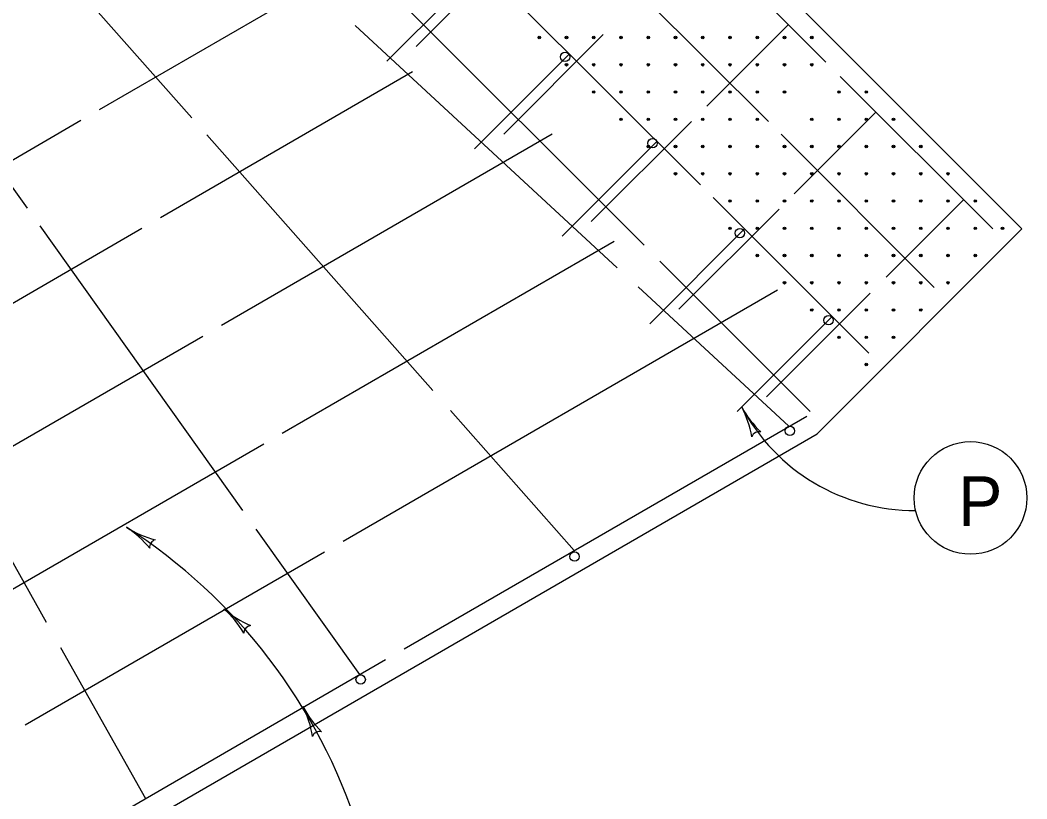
# Model space of a CAD drawing. Extents: x 1007 to 1035.5, y 1000.5 to 1021.5.
# Drawn here: x 1022.346 to 1026.409, y 1014.975 to 1018.119 of the extents above; entities that cross this region are included whole.
import ezdxf

# ---------------------------------------------------------------- set-up
doc = ezdxf.new("R2010")
doc.units = 0
doc.layers.add('Level 1', color=7, linetype='Continuous')

msp = doc.modelspace()

# ---------------------------------------------------------------- linework, layer by layer
at = {"layer": 'Level 1'}
for p, q in [((1023.5795, 1020.0861), (1026.3896, 1017.276)), ((1024.5723, 1018.9754), (1025.5982, 1017.9496)), ((1024.3132, 1018.7628), (1025.3668, 1017.7091)), ((1023.0382, 1017.7245), (1022.1533, 1018.7248)), ((1022.375, 1017.3597), (1021.5881, 1018.4631)), ((1024.0628, 1018.4829), (1025.0919, 1017.4538)), ((1024.349, 1018.4173), (1023.9442, 1018.0125)), ((1022.6664, 1017.758), (1023.6793, 1018.3439)), ((1024.2092, 1018.3364), (1023.8263, 1017.9535)), ((1023.8388, 1018.2354), (1024.8641, 1017.2101)), ((1024.7559, 1017.1193), (1023.6987, 1018.0965)), ((1025.4468, 1018.1009), (1025.1172, 1017.7713)), ((1024.6996, 1018.0608), (1024.2978, 1017.6589)), ((1024.5628, 1017.9828), (1024.1798, 1017.5999)), ((1022.9122, 1017.3225), (1023.9297, 1017.9111)), ((1025.6563, 1017.8915), (1026.2718, 1017.276)), ((1021.3453, 1016.9937), (1022.5912, 1017.7144)), ((1025.8003, 1017.7473), (1025.4707, 1017.4177)), ((1025.0558, 1017.71), (1024.6513, 1017.3054)), ((1024.0114, 1016.6243), (1023.0993, 1017.6553)), ((1023.1579, 1016.8871), (1024.4928, 1017.6592)), ((1025.4173, 1017.6586), (1026.0358, 1017.0401)), ((1024.9163, 1017.6293), (1024.5334, 1017.2464)), ((1025.1429, 1017.4028), (1025.7708, 1016.775)), ((1026.1539, 1017.3938), (1025.8416, 1017.0815)), ((1025.4093, 1017.3563), (1025.0048, 1016.9518)), ((1021.6005, 1016.5638), (1022.837, 1017.279)), ((1023.2449, 1016.1398), (1022.4261, 1017.288)), ((1025.2698, 1017.2758), (1024.8869, 1016.8928)), ((1026.3896, 1017.276), (1025.5623, 1016.4488)), ((1023.4038, 1016.4515), (1024.7431, 1017.2263)), ((1024.9278, 1017.1464), (1025.535, 1016.5393)), ((1023.6494, 1016.0162), (1025.4023, 1017.0301)), ((1025.4483, 1016.4793), (1024.8398, 1017.0417)), ((1025.7773, 1017.0172), (1025.3583, 1016.5983)), ((1021.7564, 1016.9227), (1022.4509, 1015.6888)), ((1025.6234, 1016.9223), (1025.2405, 1016.5393)), ((1021.8558, 1016.1338), (1023.0828, 1016.8437)), ((1024.5827, 1015.9785), (1024.0829, 1016.5434)), ((1023.8953, 1015.5806), (1025.5206, 1016.5208)), ((1018.646, 1012.448), (1025.5623, 1016.4488)), ((1022.1111, 1015.7038), (1023.3288, 1016.4082)), ((1023.7171, 1015.4778), (1023.2989, 1016.0641)), ((1022.3663, 1015.2739), (1023.5746, 1015.9728)), ((1022.5088, 1015.586), (1022.8515, 1014.9771)), ((1022.6217, 1014.8439), (1023.8204, 1015.5373))]:
    msp.add_line(p, q, dxfattribs=at)
for centre, radius in [((1024.4411, 1018.0486), 0.005), ((1024.4411, 1018.0486), 0.0025), ((1024.5511, 1018.0486), 0.005), ((1024.5511, 1018.0486), 0.0025), ((1024.6611, 1018.0486), 0.005), ((1024.6611, 1018.0486), 0.0025), ((1024.7711, 1018.0486), 0.005), ((1024.7711, 1018.0486), 0.0025), ((1024.8811, 1018.0486), 0.005), ((1024.8811, 1018.0486), 0.0025), ((1024.9911, 1018.0486), 0.005), ((1024.9911, 1018.0486), 0.0025), ((1025.1011, 1018.0486), 0.005), ((1025.1011, 1018.0486), 0.0025), ((1025.2111, 1018.0486), 0.005), ((1025.2111, 1018.0486), 0.0025), ((1025.3211, 1018.0486), 0.005), ((1025.3211, 1018.0486), 0.0025), ((1025.4311, 1018.0486), 0.005), ((1025.4311, 1018.0486), 0.0025), ((1025.5411, 1018.0486), 0.005), ((1025.5411, 1018.0486), 0.0025), ((1024.5454, 1017.9705), 0.0189), ((1024.5511, 1017.9386), 0.005), ((1024.5511, 1017.9386), 0.0025), ((1024.6611, 1017.9386), 0.005), ((1024.6611, 1017.9386), 0.0025), ((1024.7711, 1017.9386), 0.005), ((1024.7711, 1017.9386), 0.0025), ((1024.8811, 1017.9386), 0.005), ((1024.8811, 1017.9386), 0.0025), ((1024.9911, 1017.9386), 0.005), ((1024.9911, 1017.9386), 0.0025), ((1025.1011, 1017.9386), 0.005), ((1025.1011, 1017.9386), 0.0025), ((1025.2111, 1017.9386), 0.005), ((1025.2111, 1017.9386), 0.0025), ((1025.3211, 1017.9386), 0.005), ((1025.3211, 1017.9386), 0.0025), ((1025.4311, 1017.9386), 0.005), ((1025.4311, 1017.9386), 0.0025), ((1025.5411, 1017.9386), 0.005), ((1025.5411, 1017.9386), 0.0025), ((1024.6611, 1017.8286), 0.005), ((1024.6611, 1017.8286), 0.0025), ((1024.7711, 1017.8286), 0.005), ((1024.7711, 1017.8286), 0.0025), ((1024.8811, 1017.8286), 0.005), ((1024.8811, 1017.8286), 0.0025), ((1024.9911, 1017.8286), 0.005), ((1024.9911, 1017.8286), 0.0025), ((1025.1011, 1017.8286), 0.005), ((1025.1011, 1017.8286), 0.0025), ((1025.2111, 1017.8286), 0.005), ((1025.2111, 1017.8286), 0.0025), ((1025.3211, 1017.8286), 0.005), ((1025.3211, 1017.8286), 0.0025), ((1025.4311, 1017.8286), 0.005), ((1025.4311, 1017.8286), 0.0025), ((1025.6511, 1017.8286), 0.005), ((1025.6511, 1017.8286), 0.0025), ((1025.7611, 1017.8286), 0.005), ((1025.7611, 1017.8286), 0.0025), ((1024.7711, 1017.7186), 0.005), ((1024.7711, 1017.7186), 0.0025), ((1024.8811, 1017.7186), 0.005), ((1024.8811, 1017.7186), 0.0025), ((1024.9911, 1017.7186), 0.005), ((1024.9911, 1017.7186), 0.0025), ((1025.1011, 1017.7186), 0.005), ((1025.1011, 1017.7186), 0.0025), ((1025.2111, 1017.7186), 0.005), ((1025.2111, 1017.7186), 0.0025), ((1025.3211, 1017.7186), 0.005), ((1025.3211, 1017.7186), 0.0025), ((1025.5411, 1017.7186), 0.005), ((1025.5411, 1017.7186), 0.0025), ((1025.6511, 1017.7186), 0.005), ((1025.6511, 1017.7186), 0.0025), ((1025.7611, 1017.7186), 0.005), ((1025.7611, 1017.7186), 0.0025), ((1025.8711, 1017.7186), 0.005), ((1025.8711, 1017.7186), 0.0025), ((1024.8988, 1017.6218), 0.0189), ((1024.8811, 1017.6086), 0.005), ((1024.8811, 1017.6086), 0.0025), ((1024.9911, 1017.6086), 0.005), ((1024.9911, 1017.6086), 0.0025), ((1025.1011, 1017.6086), 0.005), ((1025.1011, 1017.6086), 0.0025), ((1025.2111, 1017.6086), 0.005), ((1025.2111, 1017.6086), 0.0025), ((1025.3211, 1017.6086), 0.005), ((1025.3211, 1017.6086), 0.0025), ((1025.4311, 1017.6086), 0.005), ((1025.4311, 1017.6086), 0.0025), ((1025.5411, 1017.6086), 0.005), ((1025.5411, 1017.6086), 0.0025), ((1025.6511, 1017.6086), 0.005), ((1025.6511, 1017.6086), 0.0025), ((1025.7611, 1017.6086), 0.005), ((1025.7611, 1017.6086), 0.0025), ((1025.8711, 1017.6086), 0.005), ((1025.8711, 1017.6086), 0.0025), ((1025.9811, 1017.6086), 0.005), ((1025.9811, 1017.6086), 0.0025), ((1024.9911, 1017.4986), 0.005), ((1024.9911, 1017.4986), 0.0025), ((1025.1011, 1017.4986), 0.005), ((1025.1011, 1017.4986), 0.0025), ((1025.2111, 1017.4986), 0.005), ((1025.2111, 1017.4986), 0.0025), ((1025.3211, 1017.4986), 0.005), ((1025.3211, 1017.4986), 0.0025), ((1025.4311, 1017.4986), 0.005), ((1025.4311, 1017.4986), 0.0025), ((1025.5411, 1017.4986), 0.005), ((1025.5411, 1017.4986), 0.0025), ((1025.6511, 1017.4986), 0.005), ((1025.6511, 1017.4986), 0.0025), ((1025.7611, 1017.4986), 0.005), ((1025.7611, 1017.4986), 0.0025), ((1025.8711, 1017.4986), 0.005), ((1025.8711, 1017.4986), 0.0025), ((1025.9811, 1017.4986), 0.005), ((1025.9811, 1017.4986), 0.0025), ((1026.0911, 1017.4986), 0.005), ((1026.0911, 1017.4986), 0.0025), ((1025.2111, 1017.3886), 0.005), ((1025.2111, 1017.3886), 0.0025), ((1025.3211, 1017.3886), 0.005), ((1025.3211, 1017.3886), 0.0025), ((1025.4311, 1017.3886), 0.005), ((1025.4311, 1017.3886), 0.0025), ((1025.5411, 1017.3886), 0.005), ((1025.5411, 1017.3886), 0.0025), ((1025.6511, 1017.3886), 0.005), ((1025.6511, 1017.3886), 0.0025), ((1025.7611, 1017.3886), 0.005), ((1025.7611, 1017.3886), 0.0025), ((1025.8711, 1017.3886), 0.005), ((1025.8711, 1017.3886), 0.0025), ((1025.9811, 1017.3886), 0.005), ((1025.9811, 1017.3886), 0.0025), ((1026.0911, 1017.3886), 0.005), ((1026.0911, 1017.3886), 0.0025), ((1026.2011, 1017.3886), 0.005), ((1026.2011, 1017.3886), 0.0025), ((1025.2111, 1017.2786), 0.005), ((1025.2111, 1017.2786), 0.0025), ((1025.251, 1017.2593), 0.0189), ((1025.3211, 1017.2786), 0.005), ((1025.3211, 1017.2786), 0.0025), ((1025.4311, 1017.2786), 0.005), ((1025.4311, 1017.2786), 0.0025), ((1025.5411, 1017.2786), 0.005), ((1025.5411, 1017.2786), 0.0025), ((1025.6511, 1017.2786), 0.005), ((1025.6511, 1017.2786), 0.0025), ((1025.7611, 1017.2786), 0.005), ((1025.7611, 1017.2786), 0.0025), ((1025.8711, 1017.2786), 0.005), ((1025.8711, 1017.2786), 0.0025), ((1025.9811, 1017.2786), 0.005), ((1025.9811, 1017.2786), 0.0025), ((1026.0911, 1017.2786), 0.005), ((1026.0911, 1017.2786), 0.0025), ((1026.2011, 1017.2786), 0.005), ((1026.2011, 1017.2786), 0.0025), ((1026.3111, 1017.2786), 0.005), ((1026.3111, 1017.2786), 0.0025), ((1025.3211, 1017.1686), 0.005), ((1025.3211, 1017.1686), 0.0025), ((1025.4311, 1017.1686), 0.005), ((1025.4311, 1017.1686), 0.0025), ((1025.5411, 1017.1686), 0.005), ((1025.5411, 1017.1686), 0.0025), ((1025.6511, 1017.1686), 0.005), ((1025.6511, 1017.1686), 0.0025), ((1025.7611, 1017.1686), 0.005), ((1025.7611, 1017.1686), 0.0025), ((1025.8711, 1017.1686), 0.005), ((1025.8711, 1017.1686), 0.0025), ((1025.9811, 1017.1686), 0.005), ((1025.9811, 1017.1686), 0.0025), ((1026.0911, 1017.1686), 0.005), ((1026.0911, 1017.1686), 0.0025), ((1026.2011, 1017.1686), 0.005), ((1026.2011, 1017.1686), 0.0025), ((1025.4311, 1017.0586), 0.005), ((1025.5411, 1017.0586), 0.005), ((1025.6511, 1017.0586), 0.005), ((1025.7611, 1017.0586), 0.005), ((1025.8711, 1017.0586), 0.005), ((1025.9811, 1017.0586), 0.005), ((1026.0911, 1017.0586), 0.005), ((1025.4311, 1017.0586), 0.0025), ((1025.5411, 1017.0586), 0.0025), ((1025.6511, 1017.0586), 0.0025), ((1025.7611, 1017.0586), 0.0025), ((1025.8711, 1017.0586), 0.0025), ((1025.9811, 1017.0586), 0.0025), ((1026.0911, 1017.0586), 0.0025), ((1025.5411, 1016.9486), 0.005), ((1025.5411, 1016.9486), 0.0025), ((1025.6511, 1016.9486), 0.005), ((1025.6511, 1016.9486), 0.0025), ((1025.7611, 1016.9486), 0.005), ((1025.7611, 1016.9486), 0.0025), ((1025.8711, 1016.9486), 0.005), ((1025.8711, 1016.9486), 0.0025), ((1025.9811, 1016.9486), 0.005), ((1025.9811, 1016.9486), 0.0025), ((1025.609, 1016.9072), 0.0189), ((1025.6511, 1016.8386), 0.005), ((1025.6511, 1016.8386), 0.0025), ((1025.7611, 1016.8386), 0.005), ((1025.7611, 1016.8386), 0.0025), ((1025.8711, 1016.8386), 0.005), ((1025.8711, 1016.8386), 0.0025), ((1025.7611, 1016.7286), 0.005), ((1025.7611, 1016.7286), 0.0025), ((1025.4527, 1016.4606), 0.0189), ((1026.1819, 1016.19), 0.2274), ((1024.5835, 1015.9535), 0.0189), ((1023.7202, 1015.4568), 0.0189)]:
    msp.add_circle(centre, radius, dxfattribs=at)
for centre, radius, start, end in [((1025.603, 1016.7415), 0.3909, 208.1256, 208.1379), ((1025.9554, 1016.93), 0.7906, 208.1379, 270.3423), ((1025.603, 1016.7415), 0.3909, 208.1379, 226.8066), ((1024.9136, 1016.3728), 0.3909, 9.485, 28.1318), ((1025.3284, 1016.426), 0.0313, 76.9125, 159.0292), ((1021.5441, 1014.1581), 2.2751, 17.7172, 57.2501), ((1022.9863, 1016.4004), 0.3909, 237.2501, 255.9188), ((1022.9863, 1016.4004), 0.3909, 237.2378, 237.2501), ((1022.5633, 1015.7428), 0.3909, 38.5972, 57.244), ((1022.8998, 1015.9911), 0.0313, 106.0247, 188.1414), ((1023.4287, 1016.0345), 0.3909, 228.2633, 228.2755), ((1023.4287, 1016.0345), 0.3909, 228.2755, 246.9443), ((1022.9083, 1015.451), 0.3909, 29.6227, 48.2694), ((1023.2794, 1015.6438), 0.0313, 97.0501, 179.1668), ((1023.8353, 1015.526), 0.3909, 207.0023, 207.0146), ((1023.8353, 1015.526), 0.3909, 207.0146, 225.6833), ((1023.1388, 1015.1708), 0.3909, 8.3617, 27.0084), ((1023.5545, 1015.2159), 0.0313, 75.7892, 157.9058)]:
    msp.add_arc(centre, radius, start, end, dxfattribs=at)

# ---------------------------------------------------------------- texts
msp.add_text('P', height=0.2, dxfattribs=at).set_placement((1026.1321, 1016.0773))

doc.saveas('drawing.dxf')
